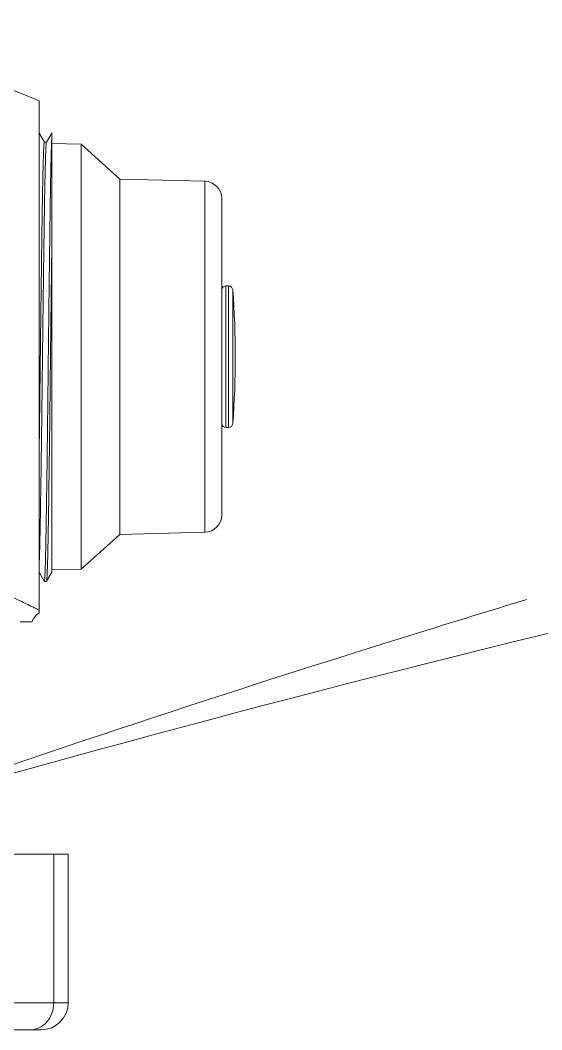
# Model space of a CAD drawing. Header units: millimetres. Extents: x 72 to 2370, y -203 to 794.
# Drawn here: x 1876.0786 to 1876.125, y 290.5587 to 290.6485 of the extents above; entities that cross this region are included whole.
import ezdxf

# ---------------------------------------------------------------- set-up
doc = ezdxf.new("R2010")
doc.units = ezdxf.units.MM
doc.layers.add('mobiliario', color=252, linetype='Continuous', lineweight=9)

# ---------------------------------------------------------------- blocks, each defined once
blk = doc.blocks.new('SE2')
at = {"layer": 'mobiliario'}
for centre, radius, start, end in [((455.9371107061222, 282.2468913631313), 350.7510704624746, 163.9462657584866, 175.9971853470821), ((417.3287732684622, 274.6278075801649), 316.2724274943514, 160.6693939619685, 162.8368826379282), ((414.4383088392697, 275.1607585681447), 313.354546070946, 162.7735494084998, 163.1186665006053)]:
    blk.add_arc(centre, radius, start, end, dxfattribs=at)
blk = doc.blocks.new('110-32-planta')
at = {"layer": 'mobiliario'}
for p, q in [((7.688086864169349, 4.065831536197862), (7.688086864169349, 4.057978207347978)), ((7.672470864169347, 4.063753522121977), (7.672470864169347, 4.055900193272098)), ((7.685686864169347, 4.055900193272098), (7.685686864169347, 4.063753522121977)), ((7.651790757537952, 4.057822032405642), (7.651790757537945, 4.058878744072181)), ((7.688086864169349, 4.057978207347978), (7.688086864169349, 4.057012249575624)), ((7.60544904443725, 4.057201585726363), (7.650751828880856, 4.057201585726363)), ((7.609129637027343, 4.056733634501792), (7.608319286950773, 4.057201584842253)), ((7.609129637537947, 4.056735952419209), (7.609129637537947, 4.056545181028627)), ((7.647391411580784, 4.05720158658444), (7.648190179974392, 4.056740326160661)), ((7.648193957537947, 4.056542886157636), (7.648193957537947, 4.056735952419209)), ((7.65100342638108, 4.057201585726347), (7.650751885555806, 4.057201585726363)), ((7.608315743535925, 4.056075185726363), (7.609133590678433, 4.056547463828906)), ((7.608755292135136, 4.056075185726363), (7.608315743536508, 4.056075185726363)), ((7.61885162757369, 4.056075185726367), (7.608755292135136, 4.056075185726363)), ((7.609317020629512, 4.053463012838047), (7.609248618475128, 4.056075185726363)), ((7.647109294446388, 4.053463012838047), (7.64717769660077, 4.056075185726363)), ((7.64819010625137, 4.056538448544252), (7.647387872670812, 4.056075185726363)), ((7.672470864169347, 4.055900193272098), (7.685686864169347, 4.055900193272098)), ((7.672470864169347, 4.054612249575626), (7.672470864169347, 4.055900193272098)), ((7.685686864169347, 4.055900193272098), (7.685686864169347, 4.054612249575626)), ((7.672470864169347, 4.054612249575626), (7.685686864169347, 4.054612249575626)), ((7.647109294446388, 4.053463012838047), (7.609317020629512, 4.053463012838047)), ((7.612404890670497, 4.050033585726363), (7.609317020629512, 4.053463012838047)), ((7.644021424405402, 4.050033585726363), (7.647109294446388, 4.053463012838047)), ((7.644021424405402, 4.050033585726363), (7.612404890670497, 4.050033585726363)), ((7.612603029268698, 4.042466977933763), (7.612404890670497, 4.050033585726363)), ((7.6438232858072, 4.042466977933763), (7.644021424405402, 4.050033585726363)), ((7.6438232858072, 4.042466977933763), (7.612603029268698, 4.042466977933763)), ((7.614138502919857, 4.040971185726363), (7.642287812156041, 4.040971185726363)), ((7.634510757537853, 4.04059160920141), (7.621915557538045, 4.04059160920141)), ((7.621915557538045, 4.040372313371261), (7.621915557538045, 4.04059160920141)), ((7.634510757537853, 4.04059160920141), (7.621915557538045, 4.04059160920141)), ((7.621915557538045, 4.040372313371261), (7.621915557538045, 4.04059160920141)), ((7.634510757537853, 4.040372313371261), (7.634510757537853, 4.04059160920141)), ((7.634510757537853, 4.040372313371261), (7.634510757537853, 4.04059160920141)), ((7.634510757537853, 4.040372313371261), (7.621915557538045, 4.040372313371261)), ((7.634510757537853, 4.040372313371261), (7.621915557538045, 4.040372313371261)), ((7.634156170629005, 4.039989441499653), (7.622270144446893, 4.039989441499653)), ((7.634156170629005, 4.039989441499653), (7.622270144446893, 4.039989441499653))]:
    blk.add_line(p, q, dxfattribs=at)
for centre, radius, start, end in [((7.658293157537009, 4.080120130849937), 0.0575999999989701, 150.6171396737633, 203.4464262490894), ((7.685686864169347, 4.057012249575624), 0.0024, 270, 0), ((7.614138502919857, 4.042507185726364), 0.001536, 181.4999999999996, 270), ((7.642287812156041, 4.042507185726364), 0.001536, 270, 358.5000000000002), ((7.622299557538043, 4.040591609201399), 0.0003839999999997, 98.70505651559859, 180), ((7.622299557538043, 4.040591609201399), 0.0003839999999997, 98.70505651559859, 180), ((7.634126757537856, 4.040591609201399), 0.0003839999999997, 0, 81.29494348440137), ((7.634126757537856, 4.040591609201399), 0.0003839999999997, 0, 81.29494348440137), ((7.622299557538043, 4.040372313371257), 0.0003839999999984, 180, 265.6070358035131), ((7.622299557538043, 4.040372313371257), 0.0003839999999984, 180, 265.6070358035131), ((7.628213157537949, 4.117349979399196), 0.0775884799999805, 265.6070358174213, 274.3929641825787), ((7.628213157537949, 4.117349979399196), 0.0775884799999805, 265.6070358174213, 274.3929641825787), ((7.634126757537856, 4.040372313371257), 0.0003839999999984, 274.3929641964869, 0), ((7.634126757537856, 4.040372313371257), 0.0003839999999984, 274.3929641964869, 0)]:
    blk.add_arc(centre, radius, start, end, dxfattribs=at)
blk.add_ellipse((7.685686864169347, 4.057978207347978), major_axis=(0.0024, 0), ratio=0.8658391982842415, start_param=4.712388980384691, end_param=6.283185307179588, dxfattribs=at)
for points, knots in [([(7.650751876443244, 4.057201565100864), (7.650711683235237, 4.057281739276934), (7.650661572644522, 4.057381791444303), (7.650601534054017, 4.057502401544859), (7.650581566584535, 4.057542513720743), (7.650560499817188, 4.057584902113525), (7.650538396039457, 4.057629474321739), (7.650514881560787, 4.057676891204594), (7.650490164559868, 4.057726830613844), (7.650464359892659, 4.057779085836991), (7.650441568658785, 4.05782523876746), (7.650417929251232, 4.057873197647154), (7.650393510638522, 4.057922839193739), (7.650364228966041, 4.057982367043493), (7.65033379160581, 4.058044396241616), (7.650302254543831, 4.058108853224361), (7.650277715461918, 4.058159007394738), (7.650252510510192, 4.058210631577455), (7.650226653444825, 4.058263721453524), (7.65013030811837, 4.058461538234642), (7.650024947614419, 4.058679536041204), (7.649911479133407, 4.058917028013428), (7.64976714085693, 4.059219131131779), (7.649609683883803, 4.059552778566917), (7.649440971154497, 4.059917273169074), (7.649416949464118, 4.059969170714168), (7.649392699532902, 4.060021693639126), (7.649368223563348, 4.060074849187245), (7.649306545659903, 4.060208797824373), (7.649243456653564, 4.060346705856784), (7.649178969807372, 4.060488733123428), (7.649088759730872, 4.060687413805549), (7.648995815031634, 4.060894152999537), (7.648900750031828, 4.061108161293272), (7.648881137660083, 4.061152312244967), (7.648861434987503, 4.061196772747162), (7.648841648745204, 4.061241532463821), (7.648765388733912, 4.061414045083811), (7.648688030359089, 4.06159068205849), (7.648609939211844, 4.061770880655778), (7.648511357955888, 4.061998361038245), (7.648411608404614, 4.062231517104574), (7.648310724495821, 4.062470855245805), (7.648298438322227, 4.06250000310483), (7.648286135308381, 4.062529242728132), (7.648273815788762, 4.062558574611464), (7.648083465480063, 4.063011784900674), (7.647889572360285, 4.063486213103217), (7.647694211569187, 4.063981360362131), (7.647492161163262, 4.064493462632469), (7.647288540934246, 4.065027730080867), (7.647085581104747, 4.06558552696433), (7.647078919882312, 4.065603834080196), (7.647072258993745, 4.065622168023839), (7.647065598554491, 4.065640528754652), (7.646872682494219, 4.066172337501463), (7.64668015778443, 4.066726667643333), (7.646493866244738, 4.067293774345749), (7.646477191429483, 4.06734453563909), (7.646460558881153, 4.067395419258116), (7.646443972405678, 4.06744641978808), (7.646268856622883, 4.067984870391455), (7.646098881251461, 4.068536365307323), (7.645936070534716, 4.069101399720043), (7.645910711841394, 4.069189407037217), (7.645885529977468, 4.069277742536979), (7.645860531049273, 4.069366407099384), (7.645709826869023, 4.069900914822721), (7.645565777228888, 4.070447382222418), (7.645430262863826, 4.071006586544018), (7.645398565309848, 4.071137387504926), (7.645367353100077, 4.071268852400852), (7.64533663723607, 4.071401060801317), (7.645290802875202, 4.071598342816123), (7.645246073217244, 4.071797279804716), (7.645202556283692, 4.071997773780697), (7.645129876508384, 4.07233262865062), (7.645060444749582, 4.0726724214169), (7.644995469665402, 4.073013260523569), (7.644961516703979, 4.073191367211492), (7.644928686580129, 4.073370155704288), (7.644897080662516, 4.073549415411211), (7.644768577178709, 4.074278250344175), (7.644660318376224, 4.075014880611345), (7.64457466359505, 4.075760461767455), (7.644520122657148, 4.076235212796873), (7.644474744828919, 4.076713591552546), (7.644439214530315, 4.077195773716614), (7.644418870049917, 4.077471868935909), (7.644401764268677, 4.077749037959662), (7.644387995371593, 4.078027581979476), (7.644369075971709, 4.078410320383493), (7.644356452909207, 4.078795654428365), (7.644350437610504, 4.07918314014083), (7.644349527920013, 4.07924173940313), (7.644348769525408, 4.079300387910926), (7.644348162419071, 4.079359077435004), (7.644344755575595, 4.079688420106254), (7.644346155275072, 4.08001775850235), (7.644352273248996, 4.080345833215989), (7.644359701226044, 4.080744156496198), (7.644374080627188, 4.081140621552762), (7.644395303821673, 4.081536930141322), (7.644415294171287, 4.081910217359911), (7.644441311714308, 4.082282347930895), (7.644473278760892, 4.082654174275297), (7.644503203330637, 4.083002243445399), (7.644538342207043, 4.083350047753391), (7.644578231167145, 4.083694954195169), (7.644582231870579, 4.083729546934169), (7.64458627958384, 4.083764107647472), (7.644590373798536, 4.083798633507925), (7.644635248490772, 4.084177054640143), (7.644685708476857, 4.084551290189988), (7.644741219230304, 4.08492151419426), (7.644785083780894, 4.085214064890475), (7.644832102399107, 4.085504110343791), (7.644882071766872, 4.085791801357352), (7.644958385052682, 4.086231163461054), (7.645041531554197, 4.086664921417603), (7.645130707676685, 4.087093410933253), (7.645277973771491, 4.087801021624009), (7.645441685803326, 4.088494264769881), (7.645618405683926, 4.089173500356597), (7.645668344568398, 4.089365444055168), (7.645719321919406, 4.089556269167815), (7.645771291952492, 4.089746059302441), (7.645811160055053, 4.089891654217527), (7.645851587290188, 4.090036555683241), (7.645892570716398, 4.090180867661132), (7.64594082627368, 4.090350786468803), (7.645989852893032, 4.090519888228388), (7.646039563807256, 4.090688052574111), (7.646086992598711, 4.090848496850956), (7.646135111212004, 4.091008314366039), (7.646183730693573, 4.091167012713505), (7.646229349479781, 4.091315916522255), (7.646275408941037, 4.091463834821723), (7.646321740005994, 4.091610390101916), (7.646376406862934, 4.091783313313243), (7.646431560253624, 4.091954685041493), (7.646487048669165, 4.092124270059943), (7.646589462138215, 4.092437268545669), (7.646693016827532, 4.092744180059938), (7.646797469848415, 4.093045666266004), (7.646834588842458, 4.093152804045197), (7.646871821267622, 4.093259256709902), (7.646909151343144, 4.093365027294428), (7.647081416658352, 4.09385312175523), (7.647255736676682, 4.094326548140049), (7.647430440329473, 4.09478543631133), (7.647642448562215, 4.09534231116007), (7.647855021388558, 4.095877774438677), (7.648065778683621, 4.096392034689667), (7.648083189974053, 4.096434519266935), (7.648100588858505, 4.096476859176117), (7.648117972014843, 4.096519049727529), (7.648310368254883, 4.09698601345357), (7.648501334693236, 4.097435573922627), (7.648685662972454, 4.097859621581061), (7.648693518929242, 4.097877694228924), (7.648701362843035, 4.097895720629502), (7.648709194570892, 4.09791370074933), (7.648900786082415, 4.098353557495602), (7.649085699821696, 4.098767535205936), (7.649262377041921, 4.099155696584087), (7.649439054262137, 4.099543857962234), (7.649607495996568, 4.099906206416815), (7.649765557489097, 4.100241632641647), (7.649772010105437, 4.10025532589929), (7.649778446805492, 4.100268976539044), (7.649784867397535, 4.100282584345116), (7.649935723839724, 4.100602309565931), (7.650077658152888, 4.100898307990124), (7.650206245487005, 4.101163617768127), (7.650216528736415, 4.101184834839287), (7.650226729295957, 4.101205862218413), (7.650236845147396, 4.101226696892208), (7.650373071395513, 4.101507269364058), (7.650493924123295, 4.101752864495075), (7.650598292782013, 4.101963535034209), (7.650688248213768, 4.10214511214308), (7.650765959884003, 4.102300751571736), (7.650830321778662, 4.102429230077586), (7.650840477244379, 4.102449502306492), (7.650850299557697, 4.102469087622424), (7.65085978802557, 4.102487990213131), (7.650884070929457, 4.102536365756961), (7.650906170207883, 4.102580275577633), (7.650926037021732, 4.102619691223449), (7.650953666730253, 4.102674508408167), (7.650976956312583, 4.10272059388955), (7.650995541429295, 4.102757282544231), (7.651001824629126, 4.102769686133214), (7.651007581748082, 4.102781044107064), (7.651012804246747, 4.102791344386503), (7.651038477072056, 4.10284197863109), (7.651051227854402, 4.102867047855864), (7.651051325689969, 4.102867297643232), (7.65105132612053, 4.102867298742506), (7.651051326306756, 4.102867299359662), (7.651051326248683, 4.102867299494786)], [1.32440738e-08, 1.32440738e-08, 1.32440738e-08, 1.32440738e-08, 0.0117254023162589, 0.0117254023162589, 0.0117254023162589, 0.0156249999999998, 0.0156249999999998, 0.0156249999999998, 0.0197734766844192, 0.0197734766844192, 0.0197734766844192, 0.0234374999999997, 0.0234374999999997, 0.0234374999999997, 0.0278312275209451, 0.0278312275209451, 0.0278312275209451, 0.0312499999999996, 0.0312499999999996, 0.0312499999999996, 0.0439885975869441, 0.0439885975869441, 0.0439885975869441, 0.0601928086951854, 0.0601928086951854, 0.0601928086951854, 0.0624999999999992, 0.0624999999999992, 0.0624999999999992, 0.0683139769371395, 0.0683139769371395, 0.0683139769371395, 0.0764470976470931, 0.0764470976470931, 0.0764470976470931, 0.0781249999999989, 0.0781249999999989, 0.0781249999999989, 0.0845919607537636, 0.0845919607537636, 0.0845919607537636, 0.0927557685069169, 0.0927557685069169, 0.0927557685069169, 0.0937499999999987, 0.0937499999999987, 0.0937499999999987, 0.1091119846836971, 0.1091119846836971, 0.1091119846836971, 0.1249999999999983, 0.1249999999999983, 0.1249999999999983, 0.1255214509902932, 0.1255214509902932, 0.1255214509902932, 0.140624999999998, 0.140624999999998, 0.140624999999998, 0.1419769072839152, 0.1419769072839152, 0.1419769072839152, 0.1562499999999977, 0.1562499999999977, 0.1562499999999977, 0.1584731152110892, 0.1584731152110892, 0.1584731152110892, 0.1718749999999975, 0.1718749999999975, 0.1718749999999975, 0.1750097744297292, 0.1750097744297292, 0.1750097744297292, 0.1796874999999974, 0.1796874999999974, 0.1796874999999974, 0.1874999999999973, 0.1874999999999973, 0.1874999999999973, 0.1915824496725735, 0.1915824496725735, 0.1915824496725735, 0.2081808921475014, 0.2081808921475014, 0.2081808921475014, 0.218749999999997, 0.218749999999997, 0.218749999999997, 0.2248018210081435, 0.2248018210081435, 0.2248018210081435, 0.2331174341582813, 0.2331174341582813, 0.2331174341582813, 0.2343749999999968, 0.2343749999999968, 0.2343749999999968, 0.2414319680038279, 0.2414319680038279, 0.2414319680038279, 0.2499999999999966, 0.2499999999999966, 0.2499999999999966, 0.2580703192536071, 0.2580703192536071, 0.2580703192536071, 0.2656249999999964, 0.2656249999999964, 0.2656249999999964, 0.2663827043151692, 0.2663827043151692, 0.2663827043151692, 0.2746875320901278, 0.2746875320901278, 0.2746875320901278, 0.2812499999999964, 0.2812499999999964, 0.2812499999999964, 0.2912722098377877, 0.2912722098377877, 0.2912722098377877, 0.3078229597798459, 0.3078229597798459, 0.3078229597798459, 0.3124999999999961, 0.3124999999999961, 0.3124999999999961, 0.316087927660442, 0.316087927660442, 0.316087927660442, 0.3203124999999961, 0.3203124999999961, 0.3203124999999961, 0.3243431311725367, 0.3243431311725367, 0.3243431311725367, 0.3281249999999962, 0.3281249999999962, 0.3281249999999962, 0.3325872950575838, 0.3325872950575838, 0.3325872950575838, 0.3408232324571335, 0.3408232324571335, 0.3408232324571335, 0.3437499999999962, 0.3437499999999962, 0.3437499999999962, 0.3572560142865151, 0.3572560142865151, 0.3572560142865151, 0.3736459762285518, 0.3736459762285518, 0.3736459762285518, 0.3749999999999962, 0.3749999999999962, 0.3749999999999962, 0.3899862934786791, 0.3899862934786791, 0.3899862934786791, 0.3906249999999964, 0.3906249999999964, 0.3906249999999964, 0.4062499999999964, 0.4062499999999964, 0.4062499999999964, 0.4218749999999965, 0.4218749999999965, 0.4218749999999965, 0.4225128664959942, 0.4225128664959942, 0.4225128664959942, 0.4374999999999966, 0.4374999999999966, 0.4374999999999966, 0.4386985350875679, 0.4386985350875679, 0.4386985350875679, 0.454838742293531, 0.454838742293531, 0.454838742293531, 0.4687499999999967, 0.4687499999999967, 0.4687499999999967, 0.4709450146348133, 0.4709450146348133, 0.4709450146348133, 0.4765624999999968, 0.4765624999999968, 0.4765624999999968, 0.4843749999999968, 0.4843749999999968, 0.4843749999999968, 0.4870162262798881, 0.4870162262798881, 0.4870162262798881, 0.4999999999999969, 0.4999999999999969, 0.4999999999999969, 0.5000571393455914, 0.5000571393455914, 0.5000571393455914, 0.5000571393455914]), ([(7.651790757537945, 4.057822032405642), (7.65162827559454, 4.057762945833186), (7.651473532336133, 4.05767606589497), (7.651209194735387, 4.057464746461313), (7.651094801103723, 4.057339612097543), (7.651003426381087, 4.057201585726363)], [0, 0, 0, 0, 0.0514623510752413, 0.0514623510752413, 0.100733784105686, 0.100733784105686, 0.100733784105686, 0.100733784105686]), ([(7.647387872618274, 4.056075185726363), (7.647387872528199, 4.056075185726363), (7.647326146951016, 4.056075185726363), (7.646868424671545, 4.056075185726363), (7.646085042842749, 4.056075185726367), (7.644258052417255, 4.056075185726367), (7.643509831545528, 4.056075185726367), (7.64184098735221, 4.056075185726367), (7.640922353642132, 4.056075185726367), (7.637897708539932, 4.056075185726367), (7.635576575653353, 4.056075185726367), (7.631844535913423, 4.056075185726371), (7.630561989601872, 4.056075185726371), (7.627481994581599, 4.056075185726371), (7.625679837856622, 4.056075185726371), (7.622157508772168, 4.056075185726367), (7.620453413746808, 4.056075185726367), (7.61885162757369, 4.056075185726367)], [-3.94440170245585, -3.94440170245585, -3.94440170245585, -3.94440170245585, -3.682179692951266, -3.682179692951266, -2.969947931813503, -2.969947931813503, -2.589713350433243, -2.589713350433243, -2.215379493102448, -2.215379493102448, -1.453491994394306, -1.453491994394306, -1.069260284525813, -1.069260284525813, -0.5342512803986686, -0.5342512803986686, -1.0000000061e-06, -1.0000000061e-06, -1.0000000061e-06, -1.0000000061e-06])]:
    blk.add_open_spline(points, degree=3, knots=knots, dxfattribs=at)
for points, weights, knots in [([(7.648190179974392, 4.056740326160661), (7.648322106125156, 4.056664144159061), (7.644296133665192, 4.05659127441271), (7.639385121392365, 4.05650238552382), (7.631201916665738, 4.056413496634935), (7.623018711939117, 4.056324607746045), (7.616356925103892, 4.056235718857156), (7.610429124503441, 4.0561566236201), (7.608755292135136, 4.056075185726363)], [0.9786382803937168, 0.9367296621051541, 1, 0.9238795325112868, 1, 0.9238795325112868, 1, 0.931693501737222, 0.9859763111561054], [0.6815859476286653, 0.6815859476286653, 0.6815859476286653, 0.6964285714285714, 0.6964285714285714, 0.7142857142857144, 0.7142857142857144, 0.7321428571428572, 0.7321428571428572, 0.7481669166079473, 0.7481669166079473, 0.7481669166079473]), ([(7.637220325213143, 4.057201585726367), (7.634320239948976, 4.057161599171895), (7.631067700128355, 4.057124607746043), (7.6232519794833, 4.057035718857153), (7.616889354247787, 4.056946829968264), (7.610526729012271, 4.056857941079375), (7.609344338756955, 4.056769052190485), (7.609129637537947, 4.056752911535808), (7.609129637537947, 4.056735952419209)], [0.9625729555868574, 0.9668488735014102, 1, 0.9238795325112868, 1, 0.9238795325112868, 1, 0.985259560685948, 0.9762279815074034], [0.7065087730596465, 0.7065087730596465, 0.7065087730596465, 0.7142857142857144, 0.7142857142857144, 0.7321428571428572, 0.7321428571428572, 0.75, 0.75, 0.7534579678671456, 0.7534579678671456, 0.7534579678671456]), ([(7.646802750153142, 4.057201585726363), (7.645912054447543, 4.057153629615942), (7.643573893673831, 4.057109319262248), (7.638883420773403, 4.057020430373359), (7.631067700128355, 4.05693154148447), (7.6232519794833, 4.056842652595583), (7.616889354247787, 4.056753763706691), (7.610526729012271, 4.056664874817801), (7.609344338756955, 4.056575985928912), (7.609158832204022, 4.056562040049961), (7.609133590678433, 4.056547463828906)], [0.961990620620385, 0.9605485333459592, 1, 0.9238795325112868, 1, 0.9238795325112868, 1, 0.9238795325112868, 1, 0.9872383586298721, 0.978755710698241], [0.6871736298969858, 0.6871736298969858, 0.6871736298969858, 0.6964285714285714, 0.6964285714285714, 0.7142857142857144, 0.7142857142857144, 0.7321428571428572, 0.7321428571428572, 0.75, 0.75, 0.7529937605555534, 0.7529937605555534, 0.7529937605555534]), ([(7.648193957537947, 4.056542886157636), (7.648193957537949, 4.056468758419366), (7.644296133665192, 4.056398208151136), (7.639385121392365, 4.056309319262251), (7.631201916665738, 4.056220430373362), (7.62467945770104, 4.056149581097365), (7.61885162757369, 4.056075185726367)], [0.9762279815074092, 0.9386199718253339, 1, 0.9238795325112868, 1, 0.9383758606250956, 0.9765286847655748], [0.8248865392957158, 0.8248865392957158, 0.8248865392957158, 0.8392857142857142, 0.8392857142857142, 0.8571428571428571, 0.8571428571428571, 0.871599298315257, 0.871599298315257, 0.871599298315257])]:
    blk.add_rational_spline(points, weights, degree=2, knots=knots, dxfattribs=at)

msp = doc.modelspace()

# ---------------------------------------------------------------- block references
at = {"xscale": -1, "rotation": 90}
msp.add_blockref('110-32-planta', (1880.137485150522, 298.246763881056), dxfattribs=at)
at = {"xscale": -0.0044247438065974, "yscale": 0.0044247438065974, "zscale": 0.0044247438065974, "rotation": 90}
msp.add_blockref('SE2', (1877.743777810172, 291.1039720665174), dxfattribs=at)

doc.saveas('drawing.dxf')
